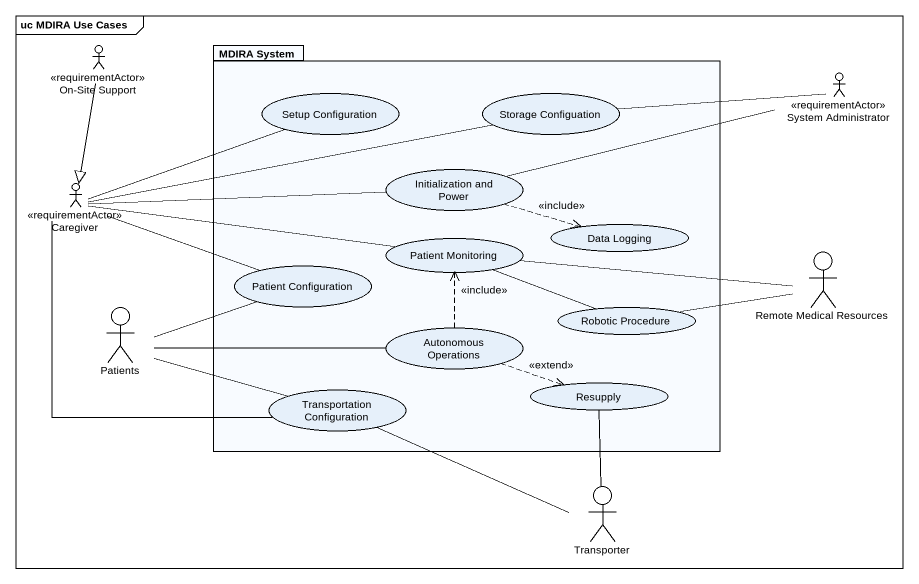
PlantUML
@startuml
mainframe uc MDIRA Use Cases
actor "On-Site Support" as On_Site_Support <<requirementActor>>
package "MDIRA System" as MDIRA_System {
  usecase "Setup Configuration" as Setup_Configuration
  usecase "Storage Configuation" as Storage_Configuation
  usecase "Initialization and Power" as Initialization_and_Power
  usecase "Patient Monitoring" as Patient_Monitoring
  usecase "Data Logging" as Data_Logging
  usecase "Patient Configuration" as Patient_Configuration
  usecase "Robotic Procedure" as Robotic_Procedure
  usecase "Autonomous Operations" as Autonomous_Operations
  usecase "Transportation Configuration" as Transportation_Configuration
  usecase Resupply
}
actor "System Administrator" as System_Administrator <<requirementActor>>
actor Caregiver <<requirementActor>>
actor "Remote Medical Resources" as Remote_Medical_Resources
actor Patients
actor Transporter
On_Site_Support --|> Caregiver
System_Administrator -left- Storage_Configuation
System_Administrator -left- Initialization_and_Power
Initialization_and_Power .right.> Data_Logging : <<include>>
Caregiver -right- Setup_Configuration
Caregiver -right- Storage_Configuation
Caregiver -right- Initialization_and_Power
Caregiver -right- Patient_Monitoring
Caregiver -right- Patient_Configuration
Caregiver -- Transportation_Configuration
Patient_Monitoring -right- Robotic_Procedure
Remote_Medical_Resources -left- Patient_Monitoring
Remote_Medical_Resources -left- Robotic_Procedure
Patients -right- Patient_Configuration
Patients -right- Transportation_Configuration
Autonomous_Operations .up.> Patient_Monitoring : <<include>>
Autonomous_Operations -left- Patients
Autonomous_Operations .right.> Resupply : <<extend>>
Transporter -left- Transportation_Configuration
Transporter -up- Resupply
@enduml
